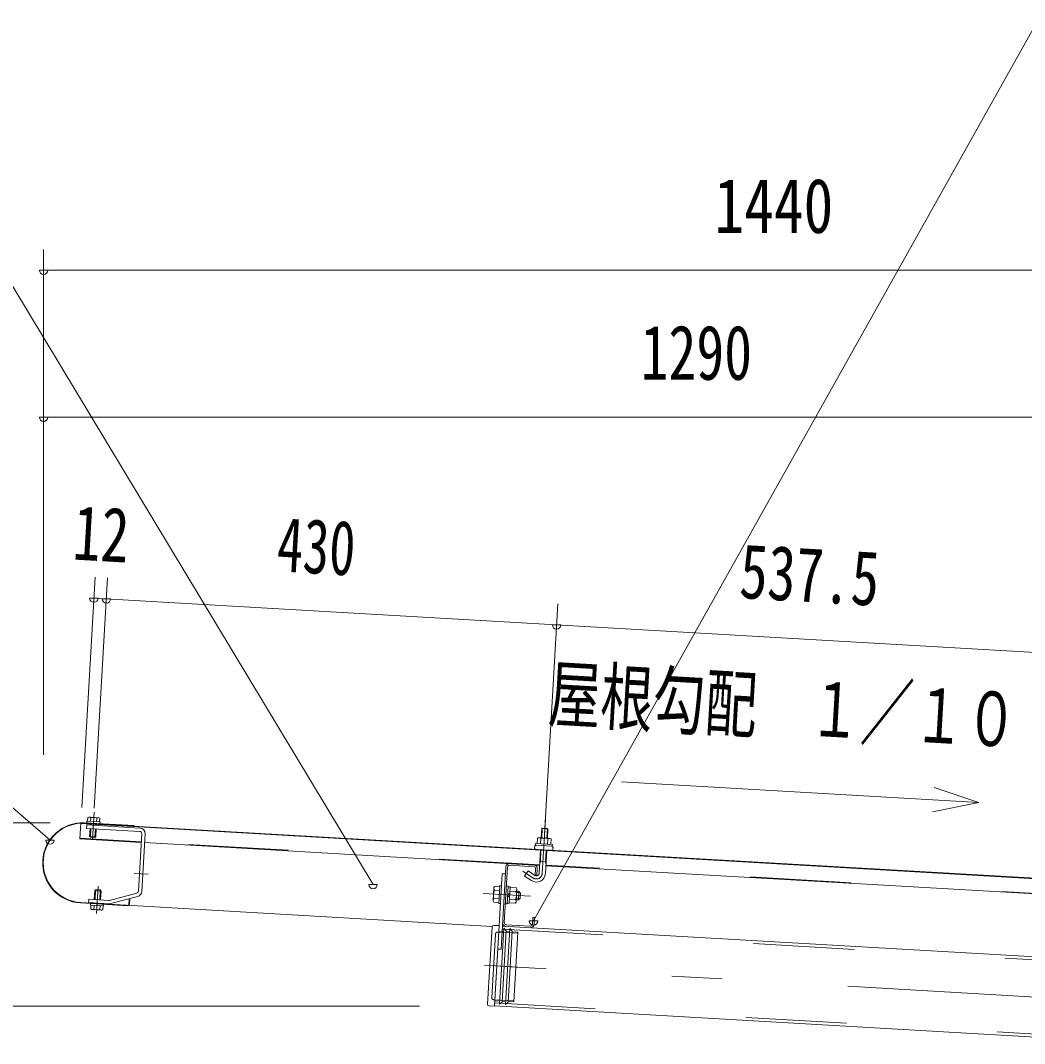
# Model space of a CAD drawing. Units: millimetres, scale not verified. Extents: x -23247 to 23257, y -10500 to 10500.
# Drawn here: x 14766 to 17159, y 6006 to 8445 of the extents above; entities that cross this region are included whole.
import ezdxf
from ezdxf.enums import TextEntityAlignment as Align

# ---------------------------------------------------------------- set-up
doc = ezdxf.new("R2010")
doc.units = ezdxf.units.MM
doc.header["$LTSCALE"] = 60
doc.linetypes.add('USER2', pattern=[10, 4, -6])
doc.linetypes.add('USER3', pattern=[24, 12, -5, 2, -5])
for name, color, linetype, lineweight in [('0-6_2-02BOLD', 7, 'Continuous', 18), ('0-7_2-12HIDDEN', 3, 'USER2', 18), ('0-8_2-22CENTER', 3, 'USER3', 18), ('0-9_2-42THIN', 4, 'Continuous', 18), ('0-A_2-52DIM', 3, 'Continuous', 18)]:
    doc.layers.add(name, color=color, linetype=linetype, lineweight=lineweight)
doc.styles.add('ＭＳ ゴシック', font='')
doc.styles.get('ＭＳ ゴシック').set_extended_font_data('MS Gothic')

msp = doc.modelspace()

# ---------------------------------------------------------------- linework, layer by layer
at = {"layer": '0-6_2-02BOLD'}
for p, q in [((14932.65, 6535.67), (14933.11, 6544.39)), ((14946.99, 6534.82), (14947.56, 6543.54)), ((17429.87, 6384.98), (14909.51, 6530.28)), ((14909.59, 6531.59), (17429.92, 6386.18)), ((14923.67, 6527.12), (15050.44, 6519.78)), ((14931.4, 6518.71), (14930.39, 6500.75)), ((14931.95, 6528.98), (14931.79, 6526.63)), ((14946.84, 6525.8), (14946.93, 6528.12)), ((14955.17, 6530.33), (14955.41, 6534.34)), ((14942.72, 6497.53), (14945.33, 6499.83)), ((15046.83, 6369.14), (15054.73, 6506.49)), ((15062.68, 6506.04), (15054.76, 6368.3)), ((16005.5, 6482.38), (16006.21, 6495.22)), ((16022.46, 6494.24), (16021.65, 6481.4)), ((15061.48, 6485.18), (16003.09, 6430.89)), ((16002, 6412.09), (16005.18, 6467.16)), ((16020.23, 6466.23), (16017.04, 6411.17)), ((16003.62, 6440.18), (16018.66, 6439.35)), ((15919.09, 6293.52), (15926.76, 6427.32)), ((16003.07, 6430.95), (15923.24, 6435.59)), ((15923.29, 6436.79), (16003.23, 6432.16)), ((15931.02, 6431.08), (15989.89, 6427.64)), ((16018.13, 6430.02), (17344.68, 6353.53)), ((15895.69, 6095.85), (15913.78, 6411.01)), ((15913.87, 6411.01), (15921.79, 6410.61)), ((14941.5, 6349.37), (14942.7, 6370.33)), ((14957.65, 6369.4), (14956.45, 6348.44)), ((15895.48, 6371.37), (15907.51, 6370.74)), ((15908.16, 6382.57), (15912.17, 6382.32)), ((15928.09, 6379.63), (15933, 6379.42)), ((15932.49, 6369.3), (15946.93, 6368.45)), ((15947.47, 6377.77), (15933.03, 6378.62)), ((14908.7, 6341.2), (15021.53, 6334.73)), ((15889.81, 6285.35), (14908.74, 6342.51)), ((14977.9, 6347.47), (15043.09, 6364.68)), ((15045.09, 6356.95), (14979.9, 6339.74)), ((15906.43, 6351.98), (15894.4, 6352.72)), ((15926.62, 6355.26), (15931.95, 6359.87)), ((15932.16, 6364.88), (15926.93, 6360.17)), ((15945.85, 6349.69), (15931.41, 6350.54)), ((14940.38, 6326.61), (14940.94, 6335.34)), ((14955.39, 6334.49), (14954.82, 6325.76)), ((14963.71, 6334.01), (14963.96, 6338.02)), ((15925.75, 6339.01), (15921.73, 6339.26)), ((15879.1, 6099.65), (15889.75, 6284.34)), ((15906.69, 6287.12), (15893.71, 6287.87)), ((17248.16, 6208.91), (15914.63, 6285.77)), ((15922.85, 6289.36), (15981.72, 6285.92)), ((17451.02, 6006.11), (15895.66, 6095.83))]:
    msp.add_line(p, q, dxfattribs=at)
for points in [[(14955.41, 6534.34), (14924.22, 6536.14), (14923.98, 6532.13)], [(14952.62, 6544.54), (14928.15, 6545.9), (14925.89, 6544.81), (14925.43, 6536.09)], [(14952.62, 6544.54), (14954.78, 6543.12), (14954.21, 6534.39)], [(14909.59, 6531.59), (14907.42, 6494.06), (15053.56, 6485.67)], [(14919.61, 6531.16), (15036.26, 6524.44), (15036.31, 6525.64), (14918.56, 6532.42)], [(15050.05, 6511.86), (14923.18, 6519.09), (14923.67, 6527.12)], [(14942.72, 6497.53), (14932.69, 6498.14), (14930.39, 6500.75), (14945.33, 6499.83), (14946.34, 6517.78)], [(16006.86, 6496.34), (16008.12, 6518.41), (16023.17, 6517.49), (16021.91, 6495.52)], [(16008.12, 6518.41), (16009.48, 6519.56), (16021.91, 6518.84), (16023.17, 6517.49)], [(16029.77, 6481.01), (16030.48, 6493.75), (16028.43, 6495.17), (16000.34, 6496.79), (15998.09, 6495.6), (15997.38, 6482.87)], [(15922.79, 6427.64), (15911.47, 6230.78), (15903.46, 6231.24)], [(15991.88, 6407), (15975.56, 6417.68), (15967.34, 6405.16), (15983.66, 6394.38)], [(15993.65, 6423.48), (15992.7, 6406.53), (15996.72, 6406.29), (15997.66, 6423.24)], [(15892.34, 6346.43), (15894.13, 6377.83), (15896.02, 6380.8), (15908.06, 6380.06)], [(15908.16, 6382.57), (15905.69, 6340.14), (15909.7, 6339.9)], [(15925.75, 6339.01), (15928.12, 6381.43), (15924.1, 6381.68)], [(15933, 6379.42), (15930.8, 6340.41), (15925.78, 6340.71)], [(15930.86, 6341.21), (15945.31, 6340.36), (15947.2, 6343.24), (15949.09, 6374.74), (15947.47, 6377.77)], [(15948.71, 6368.92), (15953.73, 6368.71), (15952.59, 6348.75), (15947.58, 6348.96)], [(15953.73, 6368.71), (15957.28, 6364.74), (15956.56, 6352.21), (15952.59, 6348.75)], [(14975.91, 6339.38), (14927.97, 6342.14), (14928.47, 6350.07), (14976.31, 6347.3)], [(15024.19, 6338.34), (15024.86, 6349.57), (15026.16, 6349.52), (15025.49, 6338.29)], [(15905.89, 6342.65), (15893.86, 6343.29), (15892.34, 6346.43)], [(14963.71, 6334.01), (14932.52, 6335.82), (14932.76, 6339.83)], [(14933.72, 6335.76), (14933.26, 6327.04), (14935.31, 6325.71), (14959.78, 6324.25)], [(14959.78, 6324.25), (14962.04, 6325.34), (14962.51, 6334.07)], [(15985.98, 6289.69), (15986.93, 6306.64), (15990.95, 6306.39), (15990, 6289.44)], [(15906.69, 6287.12), (15895.61, 6094.94), (15882.63, 6095.69)]]:
    msp.add_lwpolyline(points, dxfattribs=at)
for points in [[(15993.57, 6483.02), (15993.42, 6479.11), (16033.34, 6476.74), (16033.58, 6480.76)], [(14957.65, 6369.4), (14942.7, 6370.33), (14945.31, 6372.63), (14955.34, 6372.12)]]:
    msp.add_lwpolyline(points, close=True, dxfattribs=at)
for centre, radius, start, end in [((14929.28, 6540.04), 5.8, 48.20596, 86.7522), ((14939.2, 6524.01), 21.3, 66.92087, 106.58131), ((14950.84, 6538.87), 5.8, 86.7522, 125.28363), ((14914.23, 6436.79), 95.7, 87.414, 266.6989), ((14914.23, 6436.79), 94.5, 92.82945, 266.6989), ((15049.74, 6506.84), 5, 356.70172, 86.69693), ((15049.74, 6506.84), 13, 356.70117, 86.69734), ((16001.83, 6489.44), 7.2, 52.31573, 112.31573), ((16012.81, 6469.15), 26.9, 69.11203, 104.28795), ((16026.1, 6488.08), 7.2, 61.08424, 121.08424), ((15995.62, 6473.9), 5, 86.6998, 266.69981), ((16030.52, 6471.93), 5, 266.70062, 86.70061), ((15930.77, 6427.07), 8, 86.6973, 176.70264), ((15930.77, 6427.07), 4, 86.6973, 176.6973), ((15989.64, 6423.73), 4, 356.70923, 86.70122), ((15989.64, 6423.73), 8, 356.70145, 86.70122), ((15995.48, 6412.44), 21.5, 236.7, 356.7), ((15995.48, 6412.44), 6.6, 236.7, 356.7), ((15041.81, 6369.44), 5, 284.73766, 356.6898), ((15041.81, 6369.44), 13, 284.74648, 358.42204), ((15919.31, 6360.68), 26.1, 155.67365, 197.72446), ((15901.21, 6375.8), 7.2, 176.69905, 217.42587), ((15922.02, 6360.49), 26.1, 335.67365, 17.72446), ((15941.74, 6373.45), 7.2, 315.97221, 356.69905), ((14976.62, 6352.32), 5, 266.69731, 284.74452), ((15899.59, 6347.72), 7.2, 135.97223, 176.69905), ((15940.11, 6345.37), 7.2, 356.69907, 37.42587), ((14937.09, 6331.39), 5.8, 266.64458, 305.19081), ((14948.83, 6346.15), 21.3, 246.81636, 286.47679), ((14958.66, 6330.11), 5.8, 228.11153, 266.64296), ((14976.62, 6352.32), 13, 266.70274, 284.7451), ((15021.68, 6338.44), 3.7, 266.70439, 356.70439), ((15021.68, 6338.44), 2.5, 266.70439, 356.70439), ((15923.1, 6293.28), 8, 176.6973, 266.68846), ((15923.1, 6293.28), 4, 176.6973, 266.68846), ((15893.5, 6284.13), 3.75, 86.7, 176.7), ((15981.97, 6289.94), 8, 266.69951, 356.70207), ((15981.97, 6289.94), 4, 266.69951, 356.70921), ((15882.85, 6099.43), 3.75, 176.7, 266.7)]:
    msp.add_arc(centre, radius, start, end, dxfattribs=at)
at = {"layer": '0-7_2-12HIDDEN'}
for p, q in [((15053.61, 6486.97), (14907.5, 6495.37)), ((16003.23, 6432.18), (15061.56, 6486.48)), ((17344.73, 6354.83), (16018.21, 6431.32)), ((15951.48, 6269.14), (15903.31, 6271.92)), ((15905.94, 6274.14), (15917.67, 6273.47)), ((15914.23, 6278.82), (17247.73, 6201.89)), ((15923.42, 6273.14), (15931.9, 6272.65)), ((15889.3, 6115.71), (15898.03, 6267.21)), ((15894, 6110.43), (15942.17, 6107.66)), ((15896.06, 6102.78), (17451.45, 6013.13)), ((15908.09, 6107.24), (15896.36, 6107.92)), ((15922.32, 6106.42), (15913.83, 6106.91))]:
    msp.add_line(p, q, dxfattribs=at)
for points in [[(15913.74, 6105.29), (15907.66, 6099.88), (15918.1, 6280.83), (15923.51, 6274.76)], [(15927.96, 6104.47), (15921.89, 6099.06), (15932.33, 6280.01), (15937.73, 6273.94)]]:
    msp.add_lwpolyline(points, close=True, dxfattribs=at)
msp.add_lwpolyline([(15937.64, 6272.32), (15951.62, 6271.51), (15942.03, 6105.29), (15928.06, 6106.09)], dxfattribs=at)
for centre, start, end in [((15903.02, 6266.92), 86.7, 176.7), ((15894.29, 6115.43), 176.7, 266.7)]:
    msp.add_arc(centre, 5, start, end, dxfattribs=at)
at = {"layer": '0-8_2-22CENTER'}
for p, q in [((14937.34, 6491.62), (14941.12, 6557.41)), ((16009.52, 6411.58), (16016.97, 6540.76)), ((15987.73, 6400.64), (15963.19, 6416.81)), ((15069.66, 6409.67), (15036.75, 6411.57)), ((14950.8, 6380.95), (14947.07, 6316.46)), ((15868.26, 6363.62), (15981.79, 6357.08)), ((15871.95, 6192.72), (15959.31, 6187.68)), ((17456.57, 6101.39), (15884.43, 6192.01))]:
    msp.add_line(p, q, dxfattribs=at)
msp.add_arc((15995.48, 6412.44), 14.1, 236.7, 356.7, dxfattribs=at)
at = {"layer": '0-9_2-42THIN'}
for p, q in [((14933.4, 6518.58), (14932.27, 6498.62)), ((14933.96, 6528.87), (14933.8, 6526.5)), ((14943.2, 6498.05), (14944.34, 6517.9)), ((14944.83, 6525.93), (14944.92, 6528.23)), ((16008.17, 6496.29), (16009.48, 6519.56)), ((16021.91, 6518.84), (16020.61, 6495.57)), ((14943.51, 6349.25), (14944.83, 6372.22)), ((14955.77, 6371.53), (14954.45, 6348.57)), ((15956.03, 6366), (15948.61, 6366.51)), ((15947.68, 6351.47), (15955.21, 6351.05))]:
    msp.add_line(p, q, dxfattribs=at)
for points in [[(16003.4, 6435.57), (16004.92, 6440.13), (16006.49, 6467.01)], [(16018.92, 6466.38), (16017.36, 6439.4), (16018.34, 6434.64)]]:
    msp.add_lwpolyline(points, dxfattribs=at)
at = {"layer": '0-A_2-52DIM'}
for p, q in [((14364.85, 8444.93), (15606.33, 6384.85)), ((14820.6, 6694.57), (14820.6, 7899.33)), ((14830.6, 7849.33), (14810.6, 7849.33)), ((14820.6, 7849.33), (18420.6, 7849.33)), ((14830.6, 7499.33), (14810.6, 7499.33)), ((18420.6, 7499.33), (14820.6, 7499.33)), ((14943.39, 7117.79), (14911.73, 6568.7)), ((14941.67, 6566.97), (14973.33, 7116.06)), ((14950.51, 7067.87), (14930.51, 7067.87)), ((17385.2, 6926.91), (14940.51, 7067.87)), ((14980.45, 7066.14), (14960.45, 7066.14)), ((16014.91, 6505.09), (16046.57, 7054.18)), ((16053.69, 7004.26), (16033.69, 7004.26)), ((16940.03, 6558.2), (17050.2, 6581.01)), ((14836.13, 6532.43), (12970.6, 6532.43)), ((14846.08, 6491.02), (14826.08, 6491.02)), ((15616.32, 6384.85), (15596.32, 6384.85)), ((15998.63, 6298.37), (15978.63, 6298.37)), ((13320.6, 6094.93), (15716.68, 6094.93))]:
    msp.add_line(p, q, dxfattribs=at)
for points in [[(15988.63, 6298.37), (17190.5, 8444.93), (19340.5, 8444.93)], [(14836.08, 6491.02), (14195.6, 7044.93), (11595.6, 7044.93)], [(16198.1, 6630.14), (17050.2, 6581.01), (16943.38, 6616.34)]]:
    msp.add_lwpolyline(points, dxfattribs=at)
for centre in [(14820.6, 7849.33), (14820.6, 7499.33), (14940.51, 7067.87), (14970.45, 7066.14), (16043.69, 7004.26), (14836.08, 6491.02), (15606.32, 6384.85), (15988.63, 6298.37)]:
    msp.add_arc(centre, 10, 180, 0, dxfattribs=at)

# ---------------------------------------------------------------- texts
at = {"layer": '0-A_2-52DIM', "color": 7, "style": 'ＭＳ ゴシック'}
for s, width, p in [('1440', 0.8, (16419.85, 7899.33)), ('1290', 0.75, (16243.88, 7549.33))]:
    msp.add_text(s, height=130.2, dxfattribs=dict(at, width=width)).set_placement(p, align=Align.BOTTOM_LEFT)
for s, width, p in [('12', 0.75, (14885.76, 7121.11)), ('430', 0.7, (15372.24, 7093.06)), ('537.5', 0.75, (16475.25, 7029.46)), ('屋根勾配\u3000１／１０', 0.7, (16019.33, 6737.25))]:
    msp.add_text(s, height=130.2, rotation=356.7, dxfattribs=dict(at, width=width)).set_placement(p, align=Align.BOTTOM_LEFT)

doc.saveas('drawing.dxf')
